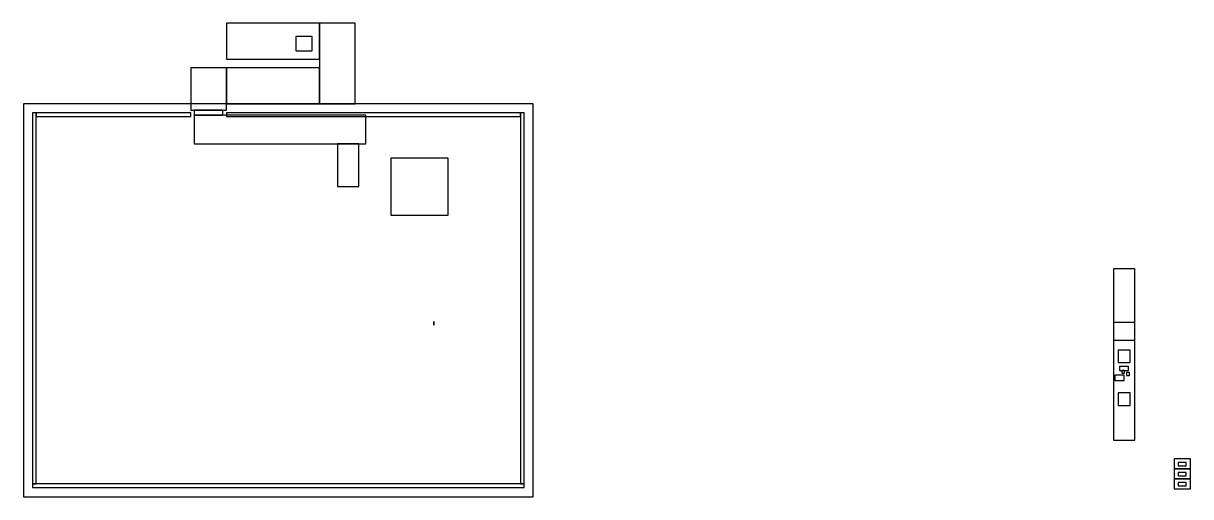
# Model space of a CAD drawing. Header units: metres. Extents: x -180 to 32460, y -180 to 13070.
import ezdxf

# ---------------------------------------------------------------- set-up
doc = ezdxf.new("R2010")
doc.units = ezdxf.units.M

msp = doc.modelspace()

# ---------------------------------------------------------------- linework, layer by layer
at = {"layer": '3_EMPTY_CRATES'}
msp.add_lwpolyline([(7440, 12300), (7900, 12300), (7900, 12700), (7440, 12700)], close=True, dxfattribs=at)
at = {"layer": 'BACK_WORKTOP'}
msp.add_lwpolyline([(30300, 1400), (30900, 1400), (30900, 6200), (30300, 6200)], close=True, dxfattribs=at)
at = {"layer": 'bags'}
msp.add_lwpolyline([(30475, 3352.5), (30725, 3352.5), (30725, 3467.5), (30475, 3467.5)], close=True, dxfattribs=at)
at = {"layer": 'BASIN'}
msp.add_lwpolyline([(30300, 4200), (30900, 4200), (30900, 4700), (30300, 4700)], close=True, dxfattribs=at)
at = {"layer": 'CHOPSTICKS'}
msp.add_lwpolyline([(30670, 3215), (30750, 3215), (30750, 3295), (30670, 3295)], close=True, dxfattribs=at)
at = {"layer": 'CRATE_ELEVATION'}
for points in [[(32000, 600), (32460, 600), (32460, 880), (32000, 880)], [(32000, 320), (32460, 320), (32460, 600), (32000, 600)], [(32000, 40), (32460, 40), (32460, 320), (32000, 320)]]:
    msp.add_lwpolyline(points, close=True, dxfattribs=at)
at = {"layer": 'CRATE_LABEL'}
for points in [[(32110, 683), (32330, 683), (32330, 773), (32110, 773)], [(32110, 403), (32330, 403), (32330, 493), (32110, 493)], [(32110, 123), (32330, 123), (32330, 213), (32110, 213)]]:
    msp.add_lwpolyline(points, close=True, dxfattribs=at)
at = {"layer": 'cups'}
msp.add_lwpolyline([(30534, 3279), (30606, 3279), (30606, 3351), (30534, 3351)], close=True, dxfattribs=at)
at = {"layer": 'DRAIN_EDGE'}
for points in [[(80, 180), (180, 180), (180, 10560), (80, 10560)], [(180, 10460), (4500, 10460), (4500, 10560), (180, 10560)], [(5500, 10460), (13720, 10460), (13720, 10560), (5500, 10560)], [(13720, 180), (13820, 180), (13820, 10560), (13720, 10560)], [(80, 80), (13820, 80), (13820, 180), (80, 180)]]:
    msp.add_lwpolyline(points, close=True, dxfattribs=at)
at = {"layer": 'EXISTING_STAIR'}
for points in [[(5500, 12070), (8100, 12070), (8100, 13070), (5500, 13070)], [(8100, 10820), (9100, 10820), (9100, 13070), (8100, 13070)], [(4500, 10640), (5500, 10640), (5500, 11820), (4500, 11820)], [(5500, 10820), (8100, 10820), (8100, 11820), (5500, 11820)]]:
    msp.add_lwpolyline(points, close=True, dxfattribs=at)
at = {"layer": 'microwave-1'}
msp.add_lwpolyline([(30435, 2375), (30765, 2375), (30765, 2725), (30435, 2725)], close=True, dxfattribs=at)
at = {"layer": 'microwave-2'}
msp.add_lwpolyline([(30435, 3575), (30765, 3575), (30765, 3925), (30435, 3925)], close=True, dxfattribs=at)
at = {"layer": 'POP_3D'}
msp.add_polyline3d([(11296, 4670, 1075), (11296, 4679.317, 1065.103), (11296, 4695, 1070.646), (11296, 4695.456, 1059.046), (11296, 4713.301, 1058.75), (11296, 4704.773, 1048.557), (11296, 4720, 1042.5), (11296, 4704.773, 1036.443), (11296, 4713.301, 1026.25), (11296, 4695.456, 1025.954), (11296, 4695, 1014.354), (11296, 4679.317, 1019.897), (11296, 4670, 1010), (11296, 4660.683, 1019.897), (11296, 4645, 1014.354), (11296, 4644.544, 1025.954), (11296, 4626.699, 1026.25), (11296, 4635.227, 1036.443), (11296, 4620, 1042.5), (11296, 4635.227, 1048.557), (11296, 4626.699, 1058.75), (11296, 4644.544, 1059.046), (11296, 4645, 1070.646), (11296, 4660.683, 1065.103), (11296, 4670, 1075)], dxfattribs=at)
at = {"layer": 'SERVICE_PADS'}
for points in [[(4600, 10500), (5400, 10500), (5400, 10640), (4600, 10640)], [(4600, 9700), (9400, 9700), (9400, 10500), (4600, 10500)], [(8600, 8500), (9200, 8500), (9200, 9700), (8600, 9700)]]:
    msp.add_lwpolyline(points, close=True, dxfattribs=at)
at = {"layer": 'SHELL'}
msp.add_lwpolyline([(-180, -180), (14080, -180), (14080, 10820), (-180, 10820)], close=True, dxfattribs=at)
at = {"layer": 'SUPPLIES'}
msp.add_lwpolyline([(30340, 3070), (30600, 3070), (30600, 3220), (30340, 3220)], close=True, dxfattribs=at)
at = {"layer": 'TANK'}
msp.add_lwpolyline([(10100, 7700), (11700, 7700), (11700, 9300), (10100, 9300)], close=True, dxfattribs=at)

doc.saveas('drawing.dxf')
